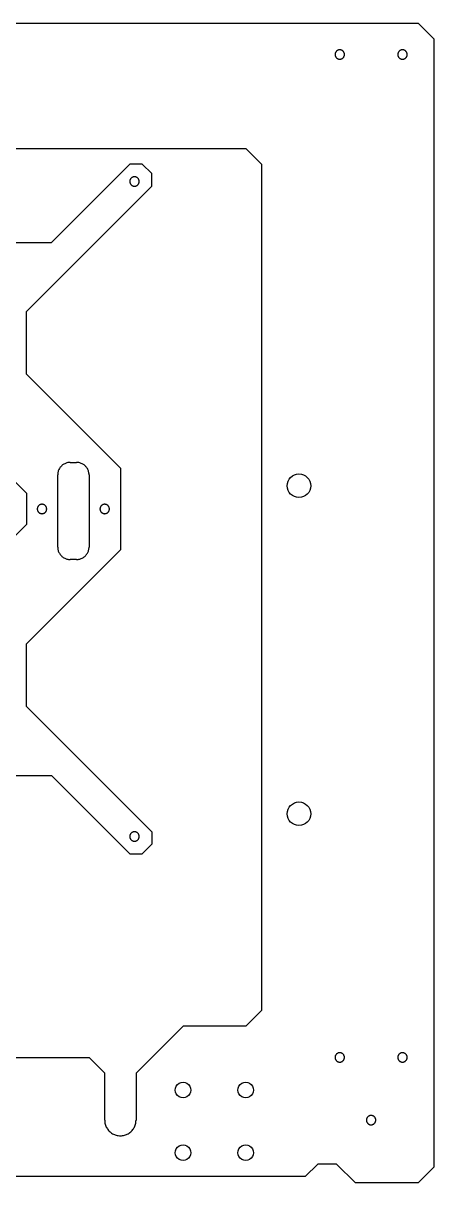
# Model space of a CAD drawing. Extents: x -207 to 207, y -207 to 207.
# Drawn here: x 60.4 to 206.8, y -206.8 to 206.8 of the extents above; entities that cross this region are included whole.
import ezdxf

# ---------------------------------------------------------------- set-up
doc = ezdxf.new("R2010")
doc.units = 0
doc.layers.get('0').update_dxf_attribs({"linetype": 'CONTINUOUS'})

msp = doc.modelspace()

# ---------------------------------------------------------------- linework, layer by layer
for p, q in [((-201.23, 206.82), (201.23, 206.82)), ((201.23, 206.82), (206.82, 201.23)), ((206.82, 201.23), (206.82, -201.23)), ((171.61, 195.75), (171.6, 195.64)), ((171.6, 195.64), (171.61, 195.53)), ((171.62, 195.86), (171.61, 195.75)), ((171.61, 195.53), (171.62, 195.42)), ((171.64, 195.97), (171.62, 195.86)), ((171.62, 195.42), (171.64, 195.31)), ((171.66, 196.07), (171.64, 195.97)), ((171.64, 195.31), (171.66, 195.2)), ((171.69, 196.18), (171.66, 196.07)), ((171.66, 195.2), (171.69, 195.1)), ((171.73, 196.28), (171.69, 196.18)), ((171.69, 195.1), (171.73, 195)), ((171.78, 196.38), (171.73, 196.28)), ((171.73, 195), (171.78, 194.9)), ((171.83, 196.48), (171.78, 196.38)), ((171.78, 194.9), (171.83, 194.8)), ((171.89, 196.57), (171.83, 196.48)), ((171.83, 194.8), (171.89, 194.71)), ((171.95, 196.66), (171.89, 196.57)), ((171.89, 194.71), (171.95, 194.62)), ((172.02, 196.74), (171.95, 196.66)), ((171.95, 194.62), (172.02, 194.53)), ((172.09, 196.82), (172.02, 196.74)), ((172.02, 194.53), (172.09, 194.45)), ((172.17, 196.9), (172.09, 196.82)), ((172.09, 194.45), (172.17, 194.38)), ((172.26, 196.97), (172.17, 196.9)), ((172.35, 197.03), (172.26, 196.97)), ((172.44, 197.09), (172.35, 197.03)), ((172.54, 197.14), (172.44, 197.09)), ((172.64, 197.19), (172.54, 197.14)), ((172.74, 197.23), (172.64, 197.19)), ((172.85, 197.26), (172.74, 197.23)), ((172.95, 197.28), (172.85, 197.26)), ((173.06, 197.3), (172.95, 197.28)), ((173.17, 197.31), (173.06, 197.3)), ((173.28, 197.32), (173.17, 197.31)), ((173.39, 197.31), (173.28, 197.32)), ((173.5, 197.3), (173.39, 197.31)), ((173.61, 197.28), (173.5, 197.3)), ((173.71, 197.26), (173.61, 197.28)), ((173.82, 197.23), (173.71, 197.26)), ((173.92, 197.19), (173.82, 197.23)), ((174.02, 197.14), (173.92, 197.19)), ((174.12, 197.09), (174.02, 197.14)), ((174.21, 197.03), (174.12, 197.09)), ((174.3, 196.97), (174.21, 197.03)), ((174.39, 196.9), (174.3, 196.97)), ((174.47, 196.82), (174.39, 196.9)), ((174.39, 194.38), (174.47, 194.45)), ((174.54, 196.74), (174.47, 196.82)), ((174.47, 194.45), (174.54, 194.53)), ((174.61, 196.66), (174.54, 196.74)), ((174.54, 194.53), (174.61, 194.62)), ((174.67, 196.57), (174.61, 196.66)), ((174.61, 194.62), (174.67, 194.71)), ((174.73, 196.48), (174.67, 196.57)), ((174.67, 194.71), (174.73, 194.8)), ((174.78, 196.38), (174.73, 196.48)), ((174.73, 194.8), (174.78, 194.9)), ((174.83, 196.28), (174.78, 196.38)), ((174.78, 194.9), (174.83, 195)), ((174.87, 196.18), (174.83, 196.28)), ((174.83, 195), (174.87, 195.1)), ((174.9, 196.07), (174.87, 196.18)), ((174.87, 195.1), (174.9, 195.2)), ((174.92, 195.97), (174.9, 196.07)), ((174.9, 195.2), (174.92, 195.31)), ((174.94, 195.86), (174.92, 195.97)), ((174.92, 195.31), (174.94, 195.42)), ((174.95, 195.75), (174.94, 195.86)), ((174.94, 195.42), (174.95, 195.53)), ((174.96, 195.64), (174.95, 195.75)), ((174.95, 195.53), (174.96, 195.64)), ((193.97, 195.75), (193.96, 195.64)), ((193.96, 195.64), (193.97, 195.53)), ((193.98, 195.86), (193.97, 195.75)), ((193.97, 195.53), (193.98, 195.42)), ((193.99, 195.97), (193.98, 195.86)), ((193.98, 195.42), (193.99, 195.31)), ((194.02, 196.07), (193.99, 195.97)), ((193.99, 195.31), (194.02, 195.2)), ((194.05, 196.18), (194.02, 196.07)), ((194.02, 195.2), (194.05, 195.1)), ((194.09, 196.28), (194.05, 196.18)), ((194.05, 195.1), (194.09, 195)), ((194.13, 196.38), (194.09, 196.28)), ((194.09, 195), (194.13, 194.9)), ((194.19, 196.48), (194.13, 196.38)), ((194.13, 194.9), (194.19, 194.8)), ((194.24, 196.57), (194.19, 196.48)), ((194.19, 194.8), (194.24, 194.71)), ((194.31, 196.66), (194.24, 196.57)), ((194.24, 194.71), (194.31, 194.62)), ((194.38, 196.74), (194.31, 196.66)), ((194.31, 194.62), (194.38, 194.53)), ((194.45, 196.82), (194.38, 196.74)), ((194.38, 194.53), (194.45, 194.45)), ((194.53, 196.9), (194.45, 196.82)), ((194.45, 194.45), (194.53, 194.38)), ((194.62, 196.97), (194.53, 196.9)), ((194.71, 197.03), (194.62, 196.97)), ((194.8, 197.09), (194.71, 197.03)), ((194.9, 197.14), (194.8, 197.09)), ((195, 197.19), (194.9, 197.14)), ((195.1, 197.23), (195, 197.19)), ((195.2, 197.26), (195.1, 197.23)), ((195.31, 197.28), (195.2, 197.26)), ((195.42, 197.3), (195.31, 197.28)), ((195.53, 197.31), (195.42, 197.3)), ((195.64, 197.32), (195.53, 197.31)), ((195.75, 197.31), (195.64, 197.32)), ((195.86, 197.3), (195.75, 197.31)), ((195.97, 197.28), (195.86, 197.3)), ((196.07, 197.26), (195.97, 197.28)), ((196.18, 197.23), (196.07, 197.26)), ((196.28, 197.19), (196.18, 197.23)), ((196.38, 197.14), (196.28, 197.19)), ((196.48, 197.09), (196.38, 197.14)), ((196.57, 197.03), (196.48, 197.09)), ((196.66, 196.97), (196.57, 197.03)), ((196.74, 196.9), (196.66, 196.97)), ((196.82, 196.82), (196.74, 196.9)), ((196.74, 194.38), (196.82, 194.45)), ((196.9, 196.74), (196.82, 196.82)), ((196.82, 194.45), (196.9, 194.53)), ((196.97, 196.66), (196.9, 196.74)), ((196.9, 194.53), (196.97, 194.62)), ((197.03, 196.57), (196.97, 196.66)), ((196.97, 194.62), (197.03, 194.71)), ((197.09, 196.48), (197.03, 196.57)), ((197.03, 194.71), (197.09, 194.8)), ((197.14, 196.38), (197.09, 196.48)), ((197.09, 194.8), (197.14, 194.9)), ((197.19, 196.28), (197.14, 196.38)), ((197.14, 194.9), (197.19, 195)), ((197.23, 196.18), (197.19, 196.28)), ((197.19, 195), (197.23, 195.1)), ((197.26, 196.07), (197.23, 196.18)), ((197.23, 195.1), (197.26, 195.2)), ((197.28, 195.97), (197.26, 196.07)), ((197.26, 195.2), (197.28, 195.31)), ((197.3, 195.86), (197.28, 195.97)), ((197.28, 195.31), (197.3, 195.42)), ((197.31, 195.75), (197.3, 195.86)), ((197.3, 195.42), (197.31, 195.53)), ((197.32, 195.64), (197.31, 195.75)), ((197.31, 195.53), (197.32, 195.64)), ((172.17, 194.38), (172.26, 194.31)), ((172.26, 194.31), (172.35, 194.24)), ((172.35, 194.24), (172.44, 194.19)), ((172.44, 194.19), (172.54, 194.13)), ((172.54, 194.13), (172.64, 194.09)), ((172.64, 194.09), (172.74, 194.05)), ((172.74, 194.05), (172.85, 194.02)), ((172.85, 194.02), (172.95, 193.99)), ((172.95, 193.99), (173.06, 193.98)), ((173.06, 193.98), (173.17, 193.97)), ((173.17, 193.97), (173.28, 193.96)), ((173.28, 193.96), (173.39, 193.97)), ((173.39, 193.97), (173.5, 193.98)), ((173.5, 193.98), (173.61, 193.99)), ((173.61, 193.99), (173.71, 194.02)), ((173.71, 194.02), (173.82, 194.05)), ((173.82, 194.05), (173.92, 194.09)), ((173.92, 194.09), (174.02, 194.13)), ((174.02, 194.13), (174.12, 194.19)), ((174.12, 194.19), (174.21, 194.24)), ((174.21, 194.24), (174.3, 194.31)), ((174.3, 194.31), (174.39, 194.38)), ((194.53, 194.38), (194.62, 194.31)), ((194.62, 194.31), (194.71, 194.24)), ((194.71, 194.24), (194.8, 194.19)), ((194.8, 194.19), (194.9, 194.13)), ((194.9, 194.13), (195, 194.09)), ((195, 194.09), (195.1, 194.05)), ((195.1, 194.05), (195.2, 194.02)), ((195.2, 194.02), (195.31, 193.99)), ((195.31, 193.99), (195.42, 193.98)), ((195.42, 193.98), (195.53, 193.97)), ((195.53, 193.97), (195.64, 193.96)), ((195.64, 193.96), (195.75, 193.97)), ((195.75, 193.97), (195.86, 193.98)), ((195.86, 193.98), (195.97, 193.99)), ((195.97, 193.99), (196.07, 194.02)), ((196.07, 194.02), (196.18, 194.05)), ((196.18, 194.05), (196.28, 194.09)), ((196.28, 194.09), (196.38, 194.13)), ((196.38, 194.13), (196.48, 194.19)), ((196.48, 194.19), (196.57, 194.24)), ((196.57, 194.24), (196.66, 194.31)), ((196.66, 194.31), (196.74, 194.38)), ((-139.74, 162.1), (139.74, 162.1)), ((139.74, 162.1), (145.33, 156.51)), ((98.38, 156.51), (70.43, 128.56)), ((102.85, 156.51), (98.38, 156.51)), ((106.2, 153.16), (102.85, 156.51)), ((106.2, 148.69), (106.2, 153.16)), ((145.33, 156.51), (145.33, -145.33)), ((98.39, 150.58), (98.38, 150.47)), ((98.38, 150.47), (98.38, 150.36)), ((98.38, 150.36), (98.38, 150.25)), ((98.38, 150.25), (98.39, 150.14)), ((98.41, 150.69), (98.39, 150.58)), ((98.39, 150.14), (98.41, 150.04)), ((98.44, 150.8), (98.41, 150.69)), ((98.41, 150.04), (98.44, 149.93)), ((98.47, 150.9), (98.44, 150.8)), ((98.44, 149.93), (98.47, 149.82)), ((98.51, 151), (98.47, 150.9)), ((98.47, 149.82), (98.51, 149.72)), ((98.55, 151.1), (98.51, 151)), ((98.51, 149.72), (98.55, 149.62)), ((98.6, 151.2), (98.55, 151.1)), ((98.55, 149.62), (98.6, 149.52)), ((98.66, 151.29), (98.6, 151.2)), ((98.6, 149.52), (98.66, 149.43)), ((98.72, 151.38), (98.66, 151.29)), ((98.66, 149.43), (98.72, 149.34)), ((98.79, 151.47), (98.72, 151.38)), ((98.72, 149.34), (98.79, 149.26)), ((98.87, 151.55), (98.79, 151.47)), ((98.79, 149.26), (98.87, 149.18)), ((98.95, 151.62), (98.87, 151.55)), ((98.87, 149.18), (98.95, 149.1)), ((99.03, 151.69), (98.95, 151.62)), ((98.95, 149.1), (99.03, 149.03)), ((99.12, 151.76), (99.03, 151.69)), ((99.03, 149.03), (99.12, 148.97)), ((99.22, 151.81), (99.12, 151.76)), ((99.12, 148.97), (99.22, 148.91)), ((99.31, 151.87), (99.22, 151.81)), ((99.22, 148.91), (99.31, 148.86)), ((99.41, 151.91), (99.31, 151.87)), ((99.52, 151.95), (99.41, 151.91)), ((99.62, 151.98), (99.52, 151.95)), ((99.73, 152.01), (99.62, 151.98)), ((99.84, 152.02), (99.73, 152.01)), ((99.95, 152.04), (99.84, 152.02)), ((100.06, 152.04), (99.95, 152.04)), ((100.16, 152.04), (100.06, 152.04)), ((100.27, 152.02), (100.16, 152.04)), ((100.38, 152.01), (100.27, 152.02)), ((100.49, 151.98), (100.38, 152.01)), ((100.59, 151.95), (100.49, 151.98)), ((100.7, 151.91), (100.59, 151.95)), ((100.8, 151.87), (100.7, 151.91)), ((100.89, 151.81), (100.8, 151.87)), ((100.8, 148.86), (100.89, 148.91)), ((100.99, 151.76), (100.89, 151.81)), ((100.89, 148.91), (100.99, 148.97)), ((101.08, 151.69), (100.99, 151.76)), ((100.99, 148.97), (101.08, 149.03)), ((101.16, 151.62), (101.08, 151.69)), ((101.08, 149.03), (101.16, 149.1)), ((101.24, 151.55), (101.16, 151.62)), ((101.16, 149.1), (101.24, 149.18)), ((101.32, 151.47), (101.24, 151.55)), ((101.24, 149.18), (101.32, 149.26)), ((101.39, 151.38), (101.32, 151.47)), ((101.32, 149.26), (101.39, 149.34)), ((101.45, 151.29), (101.39, 151.38)), ((101.39, 149.34), (101.45, 149.43)), ((101.51, 151.2), (101.45, 151.29)), ((101.45, 149.43), (101.51, 149.52)), ((101.56, 151.1), (101.51, 151.2)), ((101.51, 149.52), (101.56, 149.62)), ((101.6, 151), (101.56, 151.1)), ((101.56, 149.62), (101.6, 149.72)), ((101.64, 150.9), (101.6, 151)), ((101.6, 149.72), (101.64, 149.82)), ((101.67, 150.8), (101.64, 150.9)), ((101.64, 149.82), (101.67, 149.93)), ((101.7, 150.69), (101.67, 150.8)), ((101.67, 149.93), (101.7, 150.04)), ((101.72, 150.58), (101.7, 150.69)), ((101.7, 150.04), (101.72, 150.14)), ((101.73, 150.47), (101.72, 150.58)), ((101.72, 150.14), (101.73, 150.25)), ((101.73, 150.36), (101.73, 150.47)), ((101.73, 150.25), (101.73, 150.36)), ((106.2, 148.69), (61.49, 103.97)), ((99.31, 148.86), (99.41, 148.81)), ((99.41, 148.81), (99.52, 148.77)), ((99.52, 148.77), (99.62, 148.74)), ((99.62, 148.74), (99.73, 148.72)), ((99.73, 148.72), (99.84, 148.7)), ((99.84, 148.7), (99.95, 148.69)), ((99.95, 148.69), (100.06, 148.69)), ((100.06, 148.69), (100.16, 148.69)), ((100.16, 148.69), (100.27, 148.7)), ((100.27, 148.7), (100.38, 148.72)), ((100.38, 148.72), (100.49, 148.74)), ((100.49, 148.74), (100.59, 148.77)), ((100.59, 148.77), (100.7, 148.81)), ((100.7, 148.81), (100.8, 148.86)), ((-103.97, 128.56), (70.43, 128.56)), ((61.49, 81.61), (61.49, 103.97)), ((95.02, 48.07), (61.49, 81.61)), ((39.13, 61.49), (61.49, 39.13)), ((75.16, 49.69), (74.9, 49.55)), ((75.43, 49.81), (75.16, 49.69)), ((75.7, 49.92), (75.43, 49.81)), ((75.98, 50), (75.7, 49.92)), ((76.27, 50.07), (75.98, 50)), ((76.55, 50.12), (76.27, 50.07)), ((76.85, 50.14), (76.55, 50.12)), ((77.14, 50.15), (76.85, 50.14)), ((77.14, 50.15), (79.37, 50.15)), ((79.67, 50.14), (79.37, 50.15)), ((79.96, 50.12), (79.67, 50.14)), ((80.25, 50.07), (79.96, 50.12)), ((80.53, 50), (80.25, 50.07)), ((80.81, 49.92), (80.53, 50)), ((81.08, 49.81), (80.81, 49.92)), ((81.35, 49.69), (81.08, 49.81)), ((81.61, 49.55), (81.35, 49.69)), ((72.68, 45.97), (72.67, 45.68)), ((72.67, 19.97), (72.67, 45.68)), ((72.7, 46.27), (72.68, 45.97)), ((72.75, 46.55), (72.7, 46.27)), ((72.82, 46.84), (72.75, 46.55)), ((72.9, 47.12), (72.82, 46.84)), ((73.01, 47.39), (72.9, 47.12)), ((73.13, 47.66), (73.01, 47.39)), ((73.26, 47.92), (73.13, 47.66)), ((73.42, 48.17), (73.26, 47.92)), ((73.59, 48.4), (73.42, 48.17)), ((73.78, 48.63), (73.59, 48.4)), ((73.98, 48.84), (73.78, 48.63)), ((74.19, 49.04), (73.98, 48.84)), ((74.42, 49.23), (74.19, 49.04)), ((74.65, 49.4), (74.42, 49.23)), ((74.9, 49.55), (74.65, 49.4)), ((81.86, 49.4), (81.61, 49.55)), ((82.1, 49.23), (81.86, 49.4)), ((82.32, 49.04), (82.1, 49.23)), ((82.54, 48.84), (82.32, 49.04)), ((82.74, 48.63), (82.54, 48.84)), ((82.92, 48.4), (82.74, 48.63)), ((83.09, 48.17), (82.92, 48.4)), ((83.25, 47.92), (83.09, 48.17)), ((83.38, 47.66), (83.25, 47.92)), ((83.5, 47.39), (83.38, 47.66)), ((83.61, 47.12), (83.5, 47.39)), ((83.69, 46.84), (83.61, 47.12)), ((83.76, 46.55), (83.69, 46.84)), ((83.81, 46.27), (83.76, 46.55)), ((83.84, 45.97), (83.81, 46.27)), ((83.85, 45.68), (83.84, 45.97)), ((83.85, 45.68), (83.85, 19.97)), ((95.02, 48.07), (95.02, 19)), ((61.49, 39.13), (61.49, 27.95)), ((65.41, 33.76), (65.4, 33.65)), ((65.4, 33.65), (65.4, 33.54)), ((65.4, 33.54), (65.4, 33.43)), ((65.4, 33.43), (65.41, 33.32)), ((65.43, 33.87), (65.41, 33.76)), ((65.41, 33.32), (65.43, 33.21)), ((65.46, 33.97), (65.43, 33.87)), ((65.43, 33.21), (65.46, 33.1)), ((65.49, 34.08), (65.46, 33.97)), ((65.46, 33.1), (65.49, 33)), ((65.53, 34.18), (65.49, 34.08)), ((65.57, 34.28), (65.53, 34.18)), ((65.62, 34.38), (65.57, 34.28)), ((65.68, 34.47), (65.62, 34.38)), ((65.75, 34.56), (65.68, 34.47)), ((65.82, 34.64), (65.75, 34.56)), ((65.89, 34.72), (65.82, 34.64)), ((65.97, 34.8), (65.89, 34.72)), ((66.06, 34.87), (65.97, 34.8)), ((66.14, 34.93), (66.06, 34.87)), ((66.24, 34.99), (66.14, 34.93)), ((66.33, 35.04), (66.24, 34.99)), ((66.43, 35.09), (66.33, 35.04)), ((66.54, 35.13), (66.43, 35.09)), ((66.64, 35.16), (66.54, 35.13)), ((66.75, 35.18), (66.64, 35.16)), ((66.86, 35.2), (66.75, 35.18)), ((66.97, 35.21), (66.86, 35.2)), ((67.08, 35.21), (66.97, 35.21)), ((67.19, 35.21), (67.08, 35.21)), ((67.29, 35.2), (67.19, 35.21)), ((67.4, 35.18), (67.29, 35.2)), ((67.51, 35.16), (67.4, 35.18)), ((67.62, 35.13), (67.51, 35.16)), ((67.72, 35.09), (67.62, 35.13)), ((67.82, 35.04), (67.72, 35.09)), ((67.91, 34.99), (67.82, 35.04)), ((68.01, 34.93), (67.91, 34.99)), ((68.1, 34.87), (68.01, 34.93)), ((68.18, 34.8), (68.1, 34.87)), ((68.26, 34.72), (68.18, 34.8)), ((68.34, 34.64), (68.26, 34.72)), ((68.41, 34.56), (68.34, 34.64)), ((68.47, 34.47), (68.41, 34.56)), ((68.53, 34.38), (68.47, 34.47)), ((68.58, 34.28), (68.53, 34.38)), ((68.63, 34.18), (68.58, 34.28)), ((68.66, 34.08), (68.63, 34.18)), ((68.7, 33.97), (68.66, 34.08)), ((68.66, 33), (68.7, 33.1)), ((68.72, 33.87), (68.7, 33.97)), ((68.7, 33.1), (68.72, 33.21)), ((68.74, 33.76), (68.72, 33.87)), ((68.72, 33.21), (68.74, 33.32)), ((68.75, 33.65), (68.74, 33.76)), ((68.74, 33.32), (68.75, 33.43)), ((68.75, 33.54), (68.75, 33.65)), ((68.75, 33.43), (68.75, 33.54)), ((87.77, 33.76), (87.76, 33.65)), ((87.76, 33.65), (87.76, 33.54)), ((87.76, 33.54), (87.76, 33.43)), ((87.76, 33.43), (87.77, 33.32)), ((87.79, 33.87), (87.77, 33.76)), ((87.77, 33.32), (87.79, 33.21)), ((87.82, 33.97), (87.79, 33.87)), ((87.79, 33.21), (87.82, 33.1)), ((87.85, 34.08), (87.82, 33.97)), ((87.82, 33.1), (87.85, 33)), ((87.89, 34.18), (87.85, 34.08)), ((87.93, 34.28), (87.89, 34.18)), ((87.98, 34.38), (87.93, 34.28)), ((88.04, 34.47), (87.98, 34.38)), ((88.1, 34.56), (88.04, 34.47)), ((88.17, 34.64), (88.1, 34.56)), ((88.25, 34.72), (88.17, 34.64)), ((88.33, 34.8), (88.25, 34.72)), ((88.41, 34.87), (88.33, 34.8)), ((88.5, 34.93), (88.41, 34.87)), ((88.6, 34.99), (88.5, 34.93)), ((88.69, 35.04), (88.6, 34.99)), ((88.79, 35.09), (88.69, 35.04)), ((88.9, 35.13), (88.79, 35.09)), ((89, 35.16), (88.9, 35.13)), ((89.11, 35.18), (89, 35.16)), ((89.22, 35.2), (89.11, 35.18)), ((89.33, 35.21), (89.22, 35.2)), ((89.43, 35.21), (89.33, 35.21)), ((89.54, 35.21), (89.43, 35.21)), ((89.65, 35.2), (89.54, 35.21)), ((89.76, 35.18), (89.65, 35.2)), ((89.87, 35.16), (89.76, 35.18)), ((89.97, 35.13), (89.87, 35.16)), ((90.08, 35.09), (89.97, 35.13)), ((90.18, 35.04), (90.08, 35.09)), ((90.27, 34.99), (90.18, 35.04)), ((90.37, 34.93), (90.27, 34.99)), ((90.46, 34.87), (90.37, 34.93)), ((90.54, 34.8), (90.46, 34.87)), ((90.62, 34.72), (90.54, 34.8)), ((90.7, 34.64), (90.62, 34.72)), ((90.77, 34.56), (90.7, 34.64)), ((90.83, 34.47), (90.77, 34.56)), ((90.89, 34.38), (90.83, 34.47)), ((90.94, 34.28), (90.89, 34.38)), ((90.98, 34.18), (90.94, 34.28)), ((91.02, 34.08), (90.98, 34.18)), ((91.05, 33.97), (91.02, 34.08)), ((91.02, 33), (91.05, 33.1)), ((91.08, 33.87), (91.05, 33.97)), ((91.05, 33.1), (91.08, 33.21)), ((91.1, 33.76), (91.08, 33.87)), ((91.08, 33.21), (91.1, 33.32)), ((91.11, 33.65), (91.1, 33.76)), ((91.1, 33.32), (91.11, 33.43)), ((91.11, 33.54), (91.11, 33.65)), ((91.11, 33.43), (91.11, 33.54)), ((65.49, 33), (65.53, 32.9)), ((65.53, 32.9), (65.57, 32.8)), ((65.57, 32.8), (65.62, 32.7)), ((65.62, 32.7), (65.68, 32.61)), ((65.68, 32.61), (65.75, 32.52)), ((65.75, 32.52), (65.82, 32.43)), ((65.82, 32.43), (65.89, 32.35)), ((65.89, 32.35), (65.97, 32.28)), ((65.97, 32.28), (66.06, 32.21)), ((66.06, 32.21), (66.14, 32.14)), ((66.14, 32.14), (66.24, 32.09)), ((66.24, 32.09), (66.33, 32.03)), ((66.33, 32.03), (66.43, 31.99)), ((66.43, 31.99), (66.54, 31.95)), ((66.54, 31.95), (66.64, 31.92)), ((66.64, 31.92), (66.75, 31.89)), ((66.75, 31.89), (66.86, 31.88)), ((66.86, 31.88), (66.97, 31.86)), ((66.97, 31.86), (67.08, 31.86)), ((67.08, 31.86), (67.19, 31.86)), ((67.19, 31.86), (67.29, 31.88)), ((67.29, 31.88), (67.4, 31.89)), ((67.4, 31.89), (67.51, 31.92)), ((67.51, 31.92), (67.62, 31.95)), ((67.62, 31.95), (67.72, 31.99)), ((67.72, 31.99), (67.82, 32.03)), ((67.82, 32.03), (67.91, 32.09)), ((67.91, 32.09), (68.01, 32.14)), ((68.01, 32.14), (68.1, 32.21)), ((68.1, 32.21), (68.18, 32.28)), ((68.18, 32.28), (68.26, 32.35)), ((68.26, 32.35), (68.34, 32.43)), ((68.34, 32.43), (68.41, 32.52)), ((68.41, 32.52), (68.47, 32.61)), ((68.47, 32.61), (68.53, 32.7)), ((68.53, 32.7), (68.58, 32.8)), ((68.58, 32.8), (68.63, 32.9)), ((68.63, 32.9), (68.66, 33)), ((87.85, 33), (87.89, 32.9)), ((87.89, 32.9), (87.93, 32.8)), ((87.93, 32.8), (87.98, 32.7)), ((87.98, 32.7), (88.04, 32.61)), ((88.04, 32.61), (88.1, 32.52)), ((88.1, 32.52), (88.17, 32.43)), ((88.17, 32.43), (88.25, 32.35)), ((88.25, 32.35), (88.33, 32.28)), ((88.33, 32.28), (88.41, 32.21)), ((88.41, 32.21), (88.5, 32.14)), ((88.5, 32.14), (88.6, 32.09)), ((88.6, 32.09), (88.69, 32.03)), ((88.69, 32.03), (88.79, 31.99)), ((88.79, 31.99), (88.9, 31.95)), ((88.9, 31.95), (89, 31.92)), ((89, 31.92), (89.11, 31.89)), ((89.11, 31.89), (89.22, 31.88)), ((89.22, 31.88), (89.33, 31.86)), ((89.33, 31.86), (89.43, 31.86)), ((89.43, 31.86), (89.54, 31.86)), ((89.54, 31.86), (89.65, 31.88)), ((89.65, 31.88), (89.76, 31.89)), ((89.76, 31.89), (89.87, 31.92)), ((89.87, 31.92), (89.97, 31.95)), ((89.97, 31.95), (90.08, 31.99)), ((90.08, 31.99), (90.18, 32.03)), ((90.18, 32.03), (90.27, 32.09)), ((90.27, 32.09), (90.37, 32.14)), ((90.37, 32.14), (90.46, 32.21)), ((90.46, 32.21), (90.54, 32.28)), ((90.54, 32.28), (90.62, 32.35)), ((90.62, 32.35), (90.7, 32.43)), ((90.7, 32.43), (90.77, 32.52)), ((90.77, 32.52), (90.83, 32.61)), ((90.83, 32.61), (90.89, 32.7)), ((90.89, 32.7), (90.94, 32.8)), ((90.94, 32.8), (90.98, 32.9)), ((90.98, 32.9), (91.02, 33)), ((61.49, 27.95), (39.13, 5.59)), ((61.49, -14.53), (95.02, 19)), ((72.67, 19.97), (72.68, 19.68)), ((72.68, 19.68), (72.7, 19.39)), ((72.7, 19.39), (72.75, 19.1)), ((72.75, 19.1), (72.82, 18.81)), ((72.82, 18.81), (72.9, 18.53)), ((72.9, 18.53), (73.01, 18.26)), ((73.01, 18.26), (73.13, 17.99)), ((73.13, 17.99), (73.26, 17.73)), ((73.26, 17.73), (73.42, 17.49)), ((73.42, 17.49), (73.59, 17.25)), ((73.59, 17.25), (73.78, 17.02)), ((73.78, 17.02), (73.98, 16.81)), ((73.98, 16.81), (74.19, 16.61)), ((74.19, 16.61), (74.42, 16.42)), ((82.1, 16.42), (82.32, 16.61)), ((82.32, 16.61), (82.54, 16.81)), ((82.54, 16.81), (82.74, 17.02)), ((82.74, 17.02), (82.92, 17.25)), ((82.92, 17.25), (83.09, 17.49)), ((83.09, 17.49), (83.25, 17.73)), ((83.25, 17.73), (83.38, 17.99)), ((83.38, 17.99), (83.5, 18.26)), ((83.5, 18.26), (83.61, 18.53)), ((83.61, 18.53), (83.69, 18.81)), ((83.69, 18.81), (83.76, 19.1)), ((83.76, 19.1), (83.81, 19.39)), ((83.81, 19.39), (83.84, 19.68)), ((83.84, 19.68), (83.85, 19.97)), ((74.42, 16.42), (74.65, 16.25)), ((74.65, 16.25), (74.9, 16.1)), ((74.9, 16.1), (75.16, 15.96)), ((75.16, 15.96), (75.43, 15.84)), ((75.43, 15.84), (75.7, 15.74)), ((75.7, 15.74), (75.98, 15.65)), ((75.98, 15.65), (76.27, 15.58)), ((76.27, 15.58), (76.55, 15.54)), ((76.55, 15.54), (76.85, 15.51)), ((76.85, 15.51), (77.14, 15.5)), ((79.37, 15.5), (77.14, 15.5)), ((79.37, 15.5), (79.67, 15.51)), ((79.67, 15.51), (79.96, 15.54)), ((79.96, 15.54), (80.25, 15.58)), ((80.25, 15.58), (80.53, 15.65)), ((80.53, 15.65), (80.81, 15.74)), ((80.81, 15.74), (81.08, 15.84)), ((81.08, 15.84), (81.35, 15.96)), ((81.35, 15.96), (81.61, 16.1)), ((81.61, 16.1), (81.86, 16.25)), ((81.86, 16.25), (82.1, 16.42)), ((61.49, -36.89), (61.49, -14.53)), ((106.2, -81.61), (61.49, -36.89)), ((-103.97, -61.49), (70.43, -61.49)), ((98.38, -89.43), (70.43, -61.49)), ((98.51, -82.64), (98.47, -82.75)), ((98.55, -82.54), (98.51, -82.64)), ((98.6, -82.45), (98.55, -82.54)), ((98.66, -82.35), (98.6, -82.45)), ((98.72, -82.27), (98.66, -82.35)), ((98.79, -82.18), (98.72, -82.27)), ((98.87, -82.1), (98.79, -82.18)), ((98.95, -82.03), (98.87, -82.1)), ((99.03, -81.96), (98.95, -82.03)), ((99.12, -81.89), (99.03, -81.96)), ((99.22, -81.83), (99.12, -81.89)), ((99.31, -81.78), (99.22, -81.83)), ((99.41, -81.74), (99.31, -81.78)), ((99.52, -81.7), (99.41, -81.74)), ((99.62, -81.67), (99.52, -81.7)), ((99.73, -81.64), (99.62, -81.67)), ((99.84, -81.62), (99.73, -81.64)), ((99.95, -81.61), (99.84, -81.62)), ((100.06, -81.61), (99.95, -81.61)), ((100.16, -81.61), (100.06, -81.61)), ((100.27, -81.62), (100.16, -81.61)), ((100.38, -81.64), (100.27, -81.62)), ((100.49, -81.67), (100.38, -81.64)), ((100.59, -81.7), (100.49, -81.67)), ((100.7, -81.74), (100.59, -81.7)), ((100.8, -81.78), (100.7, -81.74)), ((100.89, -81.83), (100.8, -81.78)), ((100.99, -81.89), (100.89, -81.83)), ((101.08, -81.96), (100.99, -81.89)), ((101.16, -82.03), (101.08, -81.96)), ((101.24, -82.1), (101.16, -82.03)), ((101.32, -82.18), (101.24, -82.1)), ((101.39, -82.27), (101.32, -82.18)), ((101.45, -82.35), (101.39, -82.27)), ((101.51, -82.45), (101.45, -82.35)), ((101.56, -82.54), (101.51, -82.45)), ((101.6, -82.64), (101.56, -82.54)), ((101.64, -82.75), (101.6, -82.64)), ((106.2, -81.61), (106.2, -86.08)), ((98.39, -83.07), (98.38, -83.18)), ((98.38, -83.18), (98.38, -83.29)), ((98.38, -83.29), (98.38, -83.4)), ((98.38, -83.4), (98.39, -83.51)), ((98.41, -82.96), (98.39, -83.07)), ((98.39, -83.51), (98.41, -83.61)), ((98.44, -82.85), (98.41, -82.96)), ((98.41, -83.61), (98.44, -83.72)), ((98.47, -82.75), (98.44, -82.85)), ((98.44, -83.72), (98.47, -83.83)), ((98.47, -83.83), (98.51, -83.93)), ((98.51, -83.93), (98.55, -84.03)), ((98.55, -84.03), (98.6, -84.12)), ((98.6, -84.12), (98.66, -84.22)), ((98.66, -84.22), (98.72, -84.31)), ((98.72, -84.31), (98.79, -84.39)), ((98.79, -84.39), (98.87, -84.47)), ((98.87, -84.47), (98.95, -84.55)), ((98.95, -84.55), (99.03, -84.62)), ((99.03, -84.62), (99.12, -84.68)), ((99.12, -84.68), (99.22, -84.74)), ((99.22, -84.74), (99.31, -84.79)), ((99.31, -84.79), (99.41, -84.84)), ((99.41, -84.84), (99.52, -84.87)), ((99.52, -84.87), (99.62, -84.91)), ((99.62, -84.91), (99.73, -84.93)), ((99.73, -84.93), (99.84, -84.95)), ((99.84, -84.95), (99.95, -84.96)), ((99.95, -84.96), (100.06, -84.96)), ((100.06, -84.96), (100.16, -84.96)), ((100.16, -84.96), (100.27, -84.95)), ((100.27, -84.95), (100.38, -84.93)), ((100.38, -84.93), (100.49, -84.91)), ((100.49, -84.91), (100.59, -84.87)), ((100.59, -84.87), (100.7, -84.84)), ((100.7, -84.84), (100.8, -84.79)), ((100.8, -84.79), (100.89, -84.74)), ((100.89, -84.74), (100.99, -84.68)), ((100.99, -84.68), (101.08, -84.62)), ((101.08, -84.62), (101.16, -84.55)), ((101.16, -84.55), (101.24, -84.47)), ((101.24, -84.47), (101.32, -84.39)), ((101.32, -84.39), (101.39, -84.31)), ((101.39, -84.31), (101.45, -84.22)), ((101.45, -84.22), (101.51, -84.12)), ((101.51, -84.12), (101.56, -84.03)), ((101.56, -84.03), (101.6, -83.93)), ((101.6, -83.93), (101.64, -83.83)), ((101.67, -82.85), (101.64, -82.75)), ((101.64, -83.83), (101.67, -83.72)), ((101.7, -82.96), (101.67, -82.85)), ((101.67, -83.72), (101.7, -83.61)), ((101.72, -83.07), (101.7, -82.96)), ((101.7, -83.61), (101.72, -83.51)), ((101.73, -83.18), (101.72, -83.07)), ((101.72, -83.51), (101.73, -83.4)), ((101.73, -83.29), (101.73, -83.18)), ((101.73, -83.4), (101.73, -83.29)), ((102.85, -89.43), (106.2, -86.08)), ((98.38, -89.43), (102.85, -89.43)), ((145.33, -145.33), (139.74, -150.92)), ((117.38, -150.92), (100.61, -167.69)), ((139.74, -150.92), (117.38, -150.92)), ((171.83, -161.26), (171.78, -161.36)), ((171.89, -161.17), (171.83, -161.26)), ((171.95, -161.08), (171.89, -161.17)), ((172.02, -160.99), (171.95, -161.08)), ((172.09, -160.91), (172.02, -160.99)), ((172.17, -160.84), (172.09, -160.91)), ((172.26, -160.77), (172.17, -160.84)), ((172.35, -160.71), (172.26, -160.77)), ((172.44, -160.65), (172.35, -160.71)), ((172.54, -160.6), (172.44, -160.65)), ((172.64, -160.55), (172.54, -160.6)), ((172.74, -160.51), (172.64, -160.55)), ((172.85, -160.48), (172.74, -160.51)), ((172.95, -160.46), (172.85, -160.48)), ((173.06, -160.44), (172.95, -160.46)), ((173.17, -160.43), (173.06, -160.44)), ((173.28, -160.42), (173.17, -160.43)), ((173.39, -160.43), (173.28, -160.42)), ((173.5, -160.44), (173.39, -160.43)), ((173.61, -160.46), (173.5, -160.44)), ((173.71, -160.48), (173.61, -160.46)), ((173.82, -160.51), (173.71, -160.48)), ((173.92, -160.55), (173.82, -160.51)), ((174.02, -160.6), (173.92, -160.55)), ((174.12, -160.65), (174.02, -160.6)), ((174.21, -160.71), (174.12, -160.65)), ((174.3, -160.77), (174.21, -160.71)), ((174.39, -160.84), (174.3, -160.77)), ((174.47, -160.91), (174.39, -160.84)), ((174.54, -160.99), (174.47, -160.91)), ((174.61, -161.08), (174.54, -160.99)), ((174.67, -161.17), (174.61, -161.08)), ((174.73, -161.26), (174.67, -161.17)), ((174.78, -161.36), (174.73, -161.26)), ((194.19, -161.26), (194.13, -161.36)), ((194.24, -161.17), (194.19, -161.26)), ((194.31, -161.08), (194.24, -161.17)), ((194.38, -160.99), (194.31, -161.08)), ((194.45, -160.91), (194.38, -160.99)), ((194.53, -160.84), (194.45, -160.91)), ((194.62, -160.77), (194.53, -160.84)), ((194.71, -160.71), (194.62, -160.77)), ((194.8, -160.65), (194.71, -160.71)), ((194.9, -160.6), (194.8, -160.65)), ((195, -160.55), (194.9, -160.6)), ((195.1, -160.51), (195, -160.55)), ((195.2, -160.48), (195.1, -160.51)), ((195.31, -160.46), (195.2, -160.48)), ((195.42, -160.44), (195.31, -160.46)), ((195.53, -160.43), (195.42, -160.44)), ((195.64, -160.42), (195.53, -160.43)), ((195.75, -160.43), (195.64, -160.42)), ((195.86, -160.44), (195.75, -160.43)), ((195.97, -160.46), (195.86, -160.44)), ((196.07, -160.48), (195.97, -160.46)), ((196.18, -160.51), (196.07, -160.48)), ((196.28, -160.55), (196.18, -160.51)), ((196.38, -160.6), (196.28, -160.55)), ((196.48, -160.65), (196.38, -160.6)), ((196.57, -160.71), (196.48, -160.65)), ((196.66, -160.77), (196.57, -160.71)), ((196.74, -160.84), (196.66, -160.77)), ((196.82, -160.91), (196.74, -160.84)), ((196.9, -160.99), (196.82, -160.91)), ((196.97, -161.08), (196.9, -160.99)), ((197.03, -161.17), (196.97, -161.08)), ((197.09, -161.26), (197.03, -161.17)), ((197.14, -161.36), (197.09, -161.26)), ((33.54, -162.1), (83.85, -162.1)), ((89.43, -167.69), (83.85, -162.1)), ((171.61, -161.99), (171.6, -162.1)), ((171.6, -162.1), (171.61, -162.21)), ((171.62, -161.88), (171.61, -161.99)), ((171.61, -162.21), (171.62, -162.32)), ((171.64, -161.77), (171.62, -161.88)), ((171.62, -162.32), (171.64, -162.43)), ((171.66, -161.67), (171.64, -161.77)), ((171.64, -162.43), (171.66, -162.53)), ((171.69, -161.56), (171.66, -161.67)), ((171.66, -162.53), (171.69, -162.64)), ((171.73, -161.46), (171.69, -161.56)), ((171.69, -162.64), (171.73, -162.74)), ((171.78, -161.36), (171.73, -161.46)), ((171.73, -162.74), (171.78, -162.84)), ((171.78, -162.84), (171.83, -162.94)), ((171.83, -162.94), (171.89, -163.03)), ((171.89, -163.03), (171.95, -163.12)), ((171.95, -163.12), (172.02, -163.21)), ((172.02, -163.21), (172.09, -163.29)), ((172.09, -163.29), (172.17, -163.36)), ((172.17, -163.36), (172.26, -163.43)), ((172.26, -163.43), (172.35, -163.49)), ((172.35, -163.49), (172.44, -163.55)), ((172.44, -163.55), (172.54, -163.6)), ((172.54, -163.6), (172.64, -163.65)), ((172.64, -163.65), (172.74, -163.69)), ((172.74, -163.69), (172.85, -163.72)), ((172.85, -163.72), (172.95, -163.75)), ((172.95, -163.75), (173.06, -163.76)), ((173.06, -163.76), (173.17, -163.77)), ((173.17, -163.77), (173.28, -163.78)), ((173.28, -163.78), (173.39, -163.77)), ((173.39, -163.77), (173.5, -163.76)), ((173.5, -163.76), (173.61, -163.75)), ((173.61, -163.75), (173.71, -163.72)), ((173.71, -163.72), (173.82, -163.69)), ((173.82, -163.69), (173.92, -163.65)), ((173.92, -163.65), (174.02, -163.6)), ((174.02, -163.6), (174.12, -163.55)), ((174.12, -163.55), (174.21, -163.49)), ((174.21, -163.49), (174.3, -163.43)), ((174.3, -163.43), (174.39, -163.36)), ((174.39, -163.36), (174.47, -163.29)), ((174.47, -163.29), (174.54, -163.21)), ((174.54, -163.21), (174.61, -163.12)), ((174.61, -163.12), (174.67, -163.03)), ((174.67, -163.03), (174.73, -162.94)), ((174.73, -162.94), (174.78, -162.84)), ((174.83, -161.46), (174.78, -161.36)), ((174.78, -162.84), (174.83, -162.74)), ((174.87, -161.56), (174.83, -161.46)), ((174.83, -162.74), (174.87, -162.64)), ((174.9, -161.67), (174.87, -161.56)), ((174.87, -162.64), (174.9, -162.53)), ((174.92, -161.77), (174.9, -161.67)), ((174.9, -162.53), (174.92, -162.43)), ((174.94, -161.88), (174.92, -161.77)), ((174.92, -162.43), (174.94, -162.32)), ((174.95, -161.99), (174.94, -161.88)), ((174.94, -162.32), (174.95, -162.21)), ((174.96, -162.1), (174.95, -161.99)), ((174.95, -162.21), (174.96, -162.1)), ((193.97, -161.99), (193.96, -162.1)), ((193.96, -162.1), (193.97, -162.21)), ((193.98, -161.88), (193.97, -161.99)), ((193.97, -162.21), (193.98, -162.32)), ((193.99, -161.77), (193.98, -161.88)), ((193.98, -162.32), (193.99, -162.43)), ((194.02, -161.67), (193.99, -161.77)), ((193.99, -162.43), (194.02, -162.53)), ((194.05, -161.56), (194.02, -161.67)), ((194.02, -162.53), (194.05, -162.64)), ((194.09, -161.46), (194.05, -161.56)), ((194.05, -162.64), (194.09, -162.74)), ((194.13, -161.36), (194.09, -161.46)), ((194.09, -162.74), (194.13, -162.84)), ((194.13, -162.84), (194.19, -162.94)), ((194.19, -162.94), (194.24, -163.03)), ((194.24, -163.03), (194.31, -163.12)), ((194.31, -163.12), (194.38, -163.21)), ((194.38, -163.21), (194.45, -163.29)), ((194.45, -163.29), (194.53, -163.36)), ((194.53, -163.36), (194.62, -163.43)), ((194.62, -163.43), (194.71, -163.49)), ((194.71, -163.49), (194.8, -163.55)), ((194.8, -163.55), (194.9, -163.6)), ((194.9, -163.6), (195, -163.65)), ((195, -163.65), (195.1, -163.69)), ((195.1, -163.69), (195.2, -163.72)), ((195.2, -163.72), (195.31, -163.75)), ((195.31, -163.75), (195.42, -163.76)), ((195.42, -163.76), (195.53, -163.77)), ((195.53, -163.77), (195.64, -163.78)), ((195.64, -163.78), (195.75, -163.77)), ((195.75, -163.77), (195.86, -163.76)), ((195.86, -163.76), (195.97, -163.75)), ((195.97, -163.75), (196.07, -163.72)), ((196.07, -163.72), (196.18, -163.69)), ((196.18, -163.69), (196.28, -163.65)), ((196.28, -163.65), (196.38, -163.6)), ((196.38, -163.6), (196.48, -163.55)), ((196.48, -163.55), (196.57, -163.49)), ((196.57, -163.49), (196.66, -163.43)), ((196.66, -163.43), (196.74, -163.36)), ((196.74, -163.36), (196.82, -163.29)), ((196.82, -163.29), (196.9, -163.21)), ((196.9, -163.21), (196.97, -163.12)), ((196.97, -163.12), (197.03, -163.03)), ((197.03, -163.03), (197.09, -162.94)), ((197.09, -162.94), (197.14, -162.84)), ((197.19, -161.46), (197.14, -161.36)), ((197.14, -162.84), (197.19, -162.74)), ((197.23, -161.56), (197.19, -161.46)), ((197.19, -162.74), (197.23, -162.64)), ((197.26, -161.67), (197.23, -161.56)), ((197.23, -162.64), (197.26, -162.53)), ((197.28, -161.77), (197.26, -161.67)), ((197.26, -162.53), (197.28, -162.43)), ((197.3, -161.88), (197.28, -161.77)), ((197.28, -162.43), (197.3, -162.32)), ((197.31, -161.99), (197.3, -161.88)), ((197.3, -162.32), (197.31, -162.21)), ((197.32, -162.1), (197.31, -161.99)), ((197.31, -162.21), (197.32, -162.1)), ((89.43, -184.46), (89.43, -167.69)), ((100.61, -167.69), (100.61, -184.46)), ((114.59, -173.73), (114.68, -173)), ((114.68, -173), (114.96, -172.33)), ((114.96, -172.33), (115.41, -171.75)), ((115.41, -171.75), (115.99, -171.31)), ((115.99, -171.31), (116.66, -171.03)), ((116.66, -171.03), (117.38, -170.93)), ((117.38, -170.93), (118.11, -171.03)), ((118.11, -171.03), (118.78, -171.31)), ((118.78, -171.31), (119.36, -171.75)), ((119.36, -171.75), (119.8, -172.33)), ((119.8, -172.33), (120.08, -173)), ((120.08, -173), (120.18, -173.73)), ((136.95, -173.73), (137.04, -173)), ((137.04, -173), (137.32, -172.33)), ((137.32, -172.33), (137.77, -171.75)), ((137.77, -171.75), (138.34, -171.31)), ((138.34, -171.31), (139.02, -171.03)), ((139.02, -171.03), (139.74, -170.93)), ((139.74, -170.93), (140.47, -171.03)), ((140.47, -171.03), (141.14, -171.31)), ((141.14, -171.31), (141.72, -171.75)), ((141.72, -171.75), (142.16, -172.33)), ((142.16, -172.33), (142.44, -173)), ((142.44, -173), (142.54, -173.73)), ((114.68, -174.45), (114.59, -173.73)), ((114.96, -175.12), (114.68, -174.45)), ((115.41, -175.7), (114.96, -175.12)), ((115.99, -176.15), (115.41, -175.7)), ((116.66, -176.43), (115.99, -176.15)), ((117.38, -176.52), (116.66, -176.43)), ((118.11, -176.43), (117.38, -176.52)), ((118.78, -176.15), (118.11, -176.43)), ((119.36, -175.7), (118.78, -176.15)), ((119.8, -175.12), (119.36, -175.7)), ((120.08, -174.45), (119.8, -175.12)), ((120.18, -173.73), (120.08, -174.45)), ((137.04, -174.45), (136.95, -173.73)), ((137.32, -175.12), (137.04, -174.45)), ((137.77, -175.7), (137.32, -175.12)), ((138.34, -176.15), (137.77, -175.7)), ((139.02, -176.43), (138.34, -176.15)), ((139.74, -176.52), (139.02, -176.43)), ((140.47, -176.43), (139.74, -176.52)), ((141.14, -176.15), (140.47, -176.43)), ((141.72, -175.7), (141.14, -176.15)), ((142.16, -175.12), (141.72, -175.7)), ((142.44, -174.45), (142.16, -175.12)), ((142.54, -173.73), (142.44, -174.45)), ((89.43, -184.46), (89.45, -184.82)), ((89.45, -184.82), (89.48, -185.19)), ((89.48, -185.19), (89.54, -185.55)), ((89.54, -185.55), (89.63, -185.91)), ((89.63, -185.91), (89.73, -186.26)), ((100.32, -186.26), (100.42, -185.91)), ((100.42, -185.91), (100.51, -185.55)), ((100.51, -185.55), (100.57, -185.19)), ((100.57, -185.19), (100.6, -184.82)), ((100.6, -184.82), (100.61, -184.46)), ((182.79, -184.35), (182.78, -184.46)), ((182.78, -184.46), (182.79, -184.57)), ((182.8, -184.24), (182.79, -184.35)), ((182.79, -184.57), (182.8, -184.68)), ((182.81, -184.13), (182.8, -184.24)), ((182.8, -184.68), (182.81, -184.79)), ((182.84, -184.03), (182.81, -184.13)), ((182.81, -184.79), (182.84, -184.89)), ((182.87, -183.92), (182.84, -184.03)), ((182.84, -184.89), (182.87, -185)), ((182.91, -183.82), (182.87, -183.92)), ((182.87, -185), (182.91, -185.1)), ((182.96, -183.72), (182.91, -183.82)), ((182.91, -185.1), (182.96, -185.2)), ((183.01, -183.62), (182.96, -183.72)), ((182.96, -185.2), (183.01, -185.3)), ((183.06, -183.53), (183.01, -183.62)), ((183.01, -185.3), (183.06, -185.39)), ((183.13, -183.44), (183.06, -183.53)), ((183.06, -185.39), (183.13, -185.48)), ((183.2, -183.35), (183.13, -183.44)), ((183.13, -185.48), (183.2, -185.56)), ((183.27, -183.27), (183.2, -183.35)), ((183.2, -185.56), (183.27, -185.65)), ((183.35, -183.2), (183.27, -183.27)), ((183.27, -185.65), (183.35, -185.72)), ((183.44, -183.13), (183.35, -183.2)), ((183.35, -185.72), (183.44, -185.79)), ((183.53, -183.06), (183.44, -183.13)), ((183.44, -185.79), (183.53, -185.85)), ((183.62, -183.01), (183.53, -183.06)), ((183.53, -185.85), (183.62, -185.91)), ((183.72, -182.96), (183.62, -183.01)), ((183.62, -185.91), (183.72, -185.96)), ((183.82, -182.91), (183.72, -182.96)), ((183.72, -185.96), (183.82, -186.01)), ((183.92, -182.87), (183.82, -182.91)), ((183.82, -186.01), (183.92, -186.05)), ((184.03, -182.84), (183.92, -182.87)), ((183.92, -186.05), (184.03, -186.08)), ((184.13, -182.81), (184.03, -182.84)), ((184.03, -186.08), (184.13, -186.1)), ((184.24, -182.8), (184.13, -182.81)), ((184.13, -186.1), (184.24, -186.12)), ((184.35, -182.79), (184.24, -182.8)), ((184.24, -186.12), (184.35, -186.13)), ((184.46, -182.78), (184.35, -182.79)), ((184.35, -186.13), (184.46, -186.14)), ((184.57, -182.79), (184.46, -182.78)), ((184.46, -186.14), (184.57, -186.13)), ((184.68, -182.8), (184.57, -182.79)), ((184.57, -186.13), (184.68, -186.12)), ((184.79, -182.81), (184.68, -182.8)), ((184.68, -186.12), (184.79, -186.1)), ((184.89, -182.84), (184.79, -182.81)), ((184.79, -186.1), (184.89, -186.08)), ((185, -182.87), (184.89, -182.84)), ((184.89, -186.08), (185, -186.05)), ((185.1, -182.91), (185, -182.87)), ((185, -186.05), (185.1, -186.01)), ((185.2, -182.96), (185.1, -182.91)), ((185.1, -186.01), (185.2, -185.96)), ((185.3, -183.01), (185.2, -182.96)), ((185.2, -185.96), (185.3, -185.91)), ((185.39, -183.06), (185.3, -183.01)), ((185.3, -185.91), (185.39, -185.85)), ((185.48, -183.13), (185.39, -183.06)), ((185.39, -185.85), (185.48, -185.79)), ((185.56, -183.2), (185.48, -183.13)), ((185.48, -185.79), (185.56, -185.72)), ((185.65, -183.27), (185.56, -183.2)), ((185.56, -185.72), (185.65, -185.65)), ((185.72, -183.35), (185.65, -183.27)), ((185.65, -185.65), (185.72, -185.56)), ((185.79, -183.44), (185.72, -183.35)), ((185.72, -185.56), (185.79, -185.48)), ((185.85, -183.53), (185.79, -183.44)), ((185.79, -185.48), (185.85, -185.39)), ((185.91, -183.62), (185.85, -183.53)), ((185.85, -185.39), (185.91, -185.3)), ((185.96, -183.72), (185.91, -183.62)), ((185.91, -185.3), (185.96, -185.2)), ((186.01, -183.82), (185.96, -183.72)), ((185.96, -185.2), (186.01, -185.1)), ((186.05, -183.92), (186.01, -183.82)), ((186.01, -185.1), (186.05, -185)), ((186.08, -184.03), (186.05, -183.92)), ((186.05, -185), (186.08, -184.89)), ((186.1, -184.13), (186.08, -184.03)), ((186.08, -184.89), (186.1, -184.79)), ((186.12, -184.24), (186.1, -184.13)), ((186.1, -184.79), (186.12, -184.68)), ((186.13, -184.35), (186.12, -184.24)), ((186.12, -184.68), (186.13, -184.57)), ((186.14, -184.46), (186.13, -184.35)), ((186.13, -184.57), (186.14, -184.46)), ((89.73, -186.26), (89.86, -186.6)), ((89.86, -186.6), (90.01, -186.93)), ((90.01, -186.93), (90.18, -187.25)), ((90.18, -187.25), (90.38, -187.56)), ((90.38, -187.56), (90.59, -187.86)), ((90.59, -187.86), (90.82, -188.14)), ((90.82, -188.14), (91.07, -188.41)), ((91.07, -188.41), (91.34, -188.66)), ((91.34, -188.66), (91.62, -188.89)), ((91.62, -188.89), (91.92, -189.11)), ((91.92, -189.11), (92.23, -189.3)), ((92.23, -189.3), (92.55, -189.47)), ((92.55, -189.47), (92.89, -189.62)), ((92.89, -189.62), (93.23, -189.75)), ((93.23, -189.75), (93.58, -189.86)), ((93.58, -189.86), (93.93, -189.94)), ((93.93, -189.94), (94.29, -190)), ((94.29, -190), (94.66, -190.04)), ((94.66, -190.04), (95.02, -190.05)), ((95.02, -190.05), (95.39, -190.04)), ((95.39, -190.04), (95.75, -190)), ((95.75, -190), (96.11, -189.94)), ((96.11, -189.94), (96.47, -189.86)), ((96.47, -189.86), (96.82, -189.75)), ((96.82, -189.75), (97.16, -189.62)), ((97.16, -189.62), (97.5, -189.47)), ((97.5, -189.47), (97.82, -189.3)), ((97.82, -189.3), (98.13, -189.11)), ((98.13, -189.11), (98.43, -188.89)), ((98.43, -188.89), (98.71, -188.66)), ((98.71, -188.66), (98.98, -188.41)), ((98.98, -188.41), (99.23, -188.14)), ((99.23, -188.14), (99.46, -187.86)), ((99.46, -187.86), (99.67, -187.56)), ((99.67, -187.56), (99.87, -187.25)), ((99.87, -187.25), (100.04, -186.93)), ((100.04, -186.93), (100.19, -186.6)), ((100.19, -186.6), (100.32, -186.26)), ((114.96, -194.69), (115.41, -194.11)), ((115.41, -194.11), (115.99, -193.67)), ((115.99, -193.67), (116.66, -193.39)), ((116.66, -193.39), (117.38, -193.29)), ((117.38, -193.29), (118.11, -193.39)), ((118.11, -193.39), (118.78, -193.67)), ((118.78, -193.67), (119.36, -194.11)), ((119.36, -194.11), (119.8, -194.69)), ((137.32, -194.69), (137.77, -194.11)), ((137.77, -194.11), (138.34, -193.67)), ((138.34, -193.67), (139.02, -193.39)), ((139.02, -193.39), (139.74, -193.29)), ((139.74, -193.29), (140.47, -193.39)), ((140.47, -193.39), (141.14, -193.67)), ((141.14, -193.67), (141.72, -194.11)), ((141.72, -194.11), (142.16, -194.69)), ((114.59, -196.09), (114.68, -195.36)), ((114.68, -196.81), (114.59, -196.09)), ((114.68, -195.36), (114.96, -194.69)), ((114.96, -197.48), (114.68, -196.81)), ((115.41, -198.06), (114.96, -197.48)), ((115.99, -198.51), (115.41, -198.06)), ((116.66, -198.79), (115.99, -198.51)), ((118.78, -198.51), (118.11, -198.79)), ((119.36, -198.06), (118.78, -198.51)), ((119.8, -197.48), (119.36, -198.06)), ((119.8, -194.69), (120.08, -195.36)), ((120.08, -196.81), (119.8, -197.48)), ((120.08, -195.36), (120.18, -196.09)), ((120.18, -196.09), (120.08, -196.81)), ((136.95, -196.09), (137.04, -195.36)), ((137.04, -196.81), (136.95, -196.09)), ((137.04, -195.36), (137.32, -194.69)), ((137.32, -197.48), (137.04, -196.81)), ((137.77, -198.06), (137.32, -197.48)), ((138.34, -198.51), (137.77, -198.06)), ((139.02, -198.79), (138.34, -198.51)), ((141.14, -198.51), (140.47, -198.79)), ((141.72, -198.06), (141.14, -198.51)), ((142.16, -197.48), (141.72, -198.06)), ((142.16, -194.69), (142.44, -195.36)), ((142.44, -196.81), (142.16, -197.48)), ((142.44, -195.36), (142.54, -196.09)), ((142.54, -196.09), (142.44, -196.81)), ((117.38, -198.88), (116.66, -198.79)), ((118.11, -198.79), (117.38, -198.88)), ((139.74, -198.88), (139.02, -198.79)), ((140.47, -198.79), (139.74, -198.88)), ((165.45, -200.11), (160.98, -204.58)), ((172.16, -200.11), (165.45, -200.11)), ((172.16, -200.11), (178.87, -206.82)), ((206.82, -201.23), (201.23, -206.82)), ((160.98, -204.58), (-160.98, -204.58)), ((201.23, -206.82), (178.87, -206.82))]:
    msp.add_line(p, q)
for centre in [(158.73, 41.82), (158.73, -75.18)]:
    msp.add_circle(centre, 4.2)

doc.saveas('drawing.dxf')
